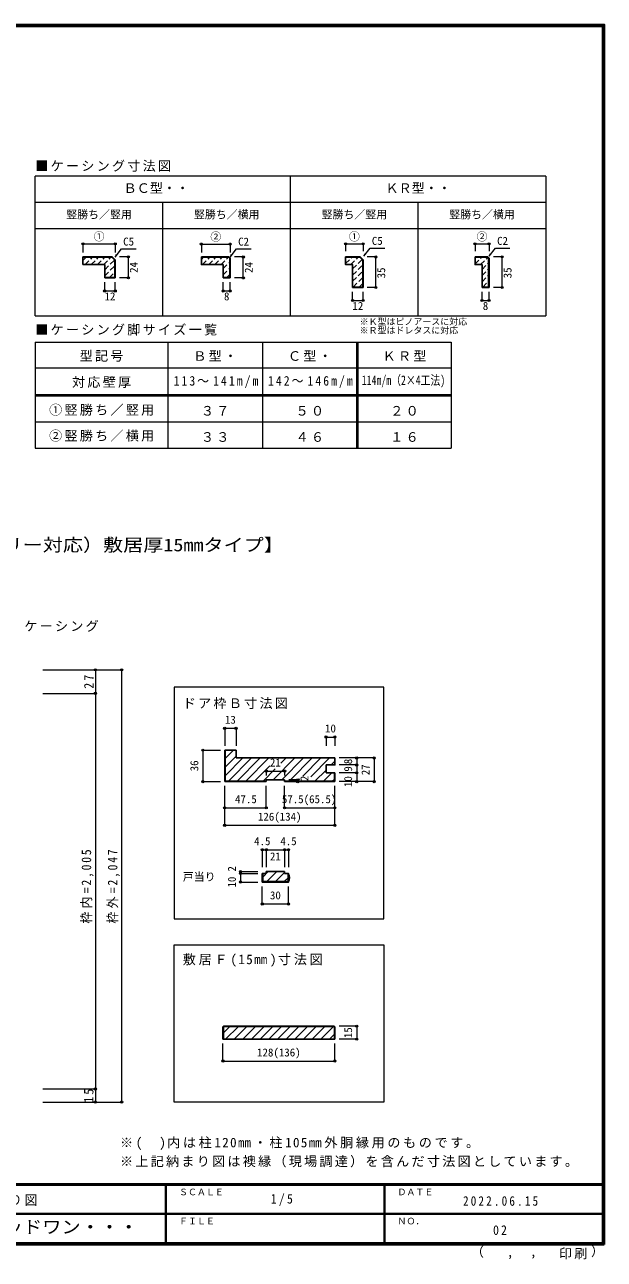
# Model space of a CAD drawing. Units: millimetres at full size, sheet at 1:5. Extents: x -981 to 969, y -733 to 681.
# Drawn here: x 305 to 969, y -733 to 681 of the extents above; entities that cross this region are included whole.
import ezdxf
from ezdxf.enums import TextEntityAlignment as Align

# ---------------------------------------------------------------- set-up
doc = ezdxf.new("R2010")
doc.units = ezdxf.units.MM
doc.header["$LTSCALE"] = 5
doc.header["$PDMODE"] = 32
doc.header["$PDSIZE"] = 2.5
doc.linetypes.add('DASHED1', pattern=[1.8, 1.2, -0.6])
for name, color, linetype, lineweight in [('0-4_枠', 3, 'Continuous', 25), ('0-5_ケーシング', 3, 'Continuous', 25), ('0-6_扉', 6, 'Continuous', 40), ('0-A_文字', 7, 'Continuous', 18), ('0-B_寸法', 7, 'Continuous', 9), ('0-C_ハッチ', 4, 'Continuous', 9), ('F-0_補助線', 6, 'Continuous', 40), ('F-1_枠', 6, 'Continuous', 40)]:
    doc.layers.add(name, color=color, linetype=linetype, lineweight=lineweight)
doc.layers.add('F-A_文字', color=7, linetype='Continuous')
doc.styles.add('ＭＳ ゴシック', font='')
doc.styles.get('ＭＳ ゴシック').set_extended_font_data('MS Gothic')

msp = doc.modelspace()

# ---------------------------------------------------------------- linework, layer by layer
at = {"layer": '0-4_枠'}
for p, q in [((534.303, -149.919), (534.303, -185.919)), ((547.303, -149.919), (534.303, -149.919)), ((534.803, -149.919), (534.803, -185.419)), ((547.303, -158.919), (660.303, -158.919)), ((650.303, -175.919), (650.303, -166.919)), ((650.303, -175.919), (660.303, -175.919)), ((659.803, -175.919), (659.803, -185.419)), ((660.303, -175.919), (660.303, -185.919)), ((534.303, -185.919), (581.803, -185.919)), ((534.803, -185.419), (581.803, -185.419)), ((581.803, -183.919), (602.803, -183.919)), ((581.803, -183.919), (581.803, -185.919)), ((602.803, -183.919), (602.803, -185.919)), ((659.803, -185.419), (602.803, -185.419)), ((660.303, -185.919), (602.803, -185.919)), ((577.303, -291), (577.303, -301)), ((577.303, -291), (581.803, -291)), ((577.803, -291), (577.803, -300.5)), ((581.803, -289), (581.803, -291)), ((581.803, -289), (602.803, -289)), ((602.803, -289), (602.803, -291)), ((602.803, -291), (607.303, -291)), ((606.803, -291), (606.803, -300.5)), ((607.303, -291), (607.303, -301)), ((577.303, -301), (607.303, -301)), ((577.803, -300.5), (606.803, -300.5)), ((532.303, -466.919), (533.303, -465.919)), ((659.303, -465.919), (533.303, -465.919)), ((533.51, -466.419), (659.096, -466.419)), ((659.096, -466.419), (659.803, -467.126)), ((659.303, -465.919), (660.303, -466.919)), ((532.303, -466.919), (532.303, -480.919)), ((659.803, -480.919), (659.803, -467.126)), ((660.303, -466.919), (660.303, -480.919)), ((532.303, -480.919), (660.303, -480.919))]:
    msp.add_line(p, q, dxfattribs=at)
for points in [[(547.303, -149.919), (547.303, -151.508), (547.303, -158.919)], [(650.303, -166.919), (660.303, -166.919), (660.303, -158.919)], [(532.803, -480.919), (532.803, -467.126), (533.51, -466.419)]]:
    msp.add_lwpolyline(points, dxfattribs=at)
at = {"layer": '0-4_枠', "color": 7, "lineweight": 18}
msp.add_arc((600.73, -296), 8.258, 322.73761, 37.26239, dxfattribs=at)
at = {"layer": '0-5_ケーシング'}
for p, q in [((372.009, 414.863), (372.009, 406.063)), ((372.009, 414.863), (405.473, 414.863)), ((372.009, 414.363), (405.266, 414.363)), ((405.266, 414.363), (408.509, 411.121)), ((405.473, 414.863), (409.009, 411.328)), ((408.509, 391.363), (408.509, 411.121)), ((409.009, 390.863), (409.009, 411.328)), ((507.584, 414.863), (539.17, 414.863)), ((507.584, 414.363), (538.962, 414.363)), ((538.962, 414.363), (540.084, 413.242)), ((540.584, 413.449), (539.17, 414.863)), ((540.084, 391.363), (540.084, 413.242)), ((540.584, 413.449), (540.584, 390.863)), ((672.659, 414.863), (689.123, 414.863)), ((672.659, 414.363), (688.916, 414.363)), ((688.916, 414.363), (692.159, 411.121)), ((689.123, 414.863), (692.659, 411.328)), ((692.159, 380.363), (692.159, 411.121)), ((692.659, 379.863), (692.659, 411.328)), ((820.734, 414.863), (835.32, 414.863)), ((820.734, 414.363), (835.112, 414.363)), ((835.112, 414.363), (836.234, 413.242)), ((836.734, 413.449), (835.32, 414.863)), ((836.234, 380.363), (836.234, 413.242)), ((836.734, 413.449), (836.734, 379.863)), ((397.009, 406.063), (397.009, 390.863)), ((532.584, 406.063), (532.584, 390.863)), ((828.734, 406.063), (828.734, 379.863)), ((408.509, 391.363), (397.009, 391.363)), ((409.009, 390.863), (397.009, 390.863)), ((540.084, 391.363), (532.584, 391.363)), ((532.584, 390.863), (540.584, 390.863)), ((680.659, 380.363), (692.159, 380.363)), ((680.659, 379.863), (692.659, 379.863)), ((836.234, 380.363), (828.734, 380.363)), ((836.734, 379.863), (828.734, 379.863))]:
    msp.add_line(p, q, dxfattribs=at)
for points in [[(507.584, 414.863), (507.584, 406.063), (532.584, 406.063)], [(672.659, 414.863), (672.659, 406.063), (680.659, 406.063), (680.659, 379.863)], [(820.734, 414.863), (820.734, 406.063), (828.734, 406.063)], [(372.009, 406.063), (373.058, 406.063), (397.009, 406.063)]]:
    msp.add_lwpolyline(points, dxfattribs=at)
at = {"layer": '0-6_扉', "color": 3, "lineweight": 25}
msp.add_line((660.303, -158.919), (547.303, -158.919), dxfattribs=at)
at = {"layer": '0-A_文字'}
for p, q in [((317.471, 347.321), (317.471, 507.321)), ((901.771, 507.321), (317.471, 507.321)), ((609.621, 347.321), (609.621, 507.321)), ((901.771, 507.321), (901.771, 347.321)), ((901.771, 477.321), (317.471, 477.321)), ((463.546, 347.321), (463.546, 477.321)), ((755.696, 347.321), (755.696, 477.321)), ((317.471, 447.321), (901.771, 447.321)), ((317.471, 347.321), (901.771, 347.321)), ((317.471, 317.321), (317.471, 195.821)), ((317.471, 317.321), (793.438, 317.321)), ((469.138, 317.321), (469.138, 195.821)), ((577.471, 317.321), (577.471, 195.821)), ((685.105, 317.321), (685.105, 195.821)), ((686.505, 317.321), (686.505, 195.821)), ((793.438, 317.321), (793.438, 195.821)), ((793.438, 287.321), (317.471, 287.321)), ((317.471, 257.321), (793.438, 257.321)), ((317.471, 255.821), (793.438, 255.821)), ((317.471, 225.821), (793.438, 225.821)), ((317.471, 195.821), (793.438, 195.821)), ((476.303, -77.919), (476.303, -342.919)), ((716.303, -77.919), (476.303, -77.919)), ((716.303, -342.919), (716.303, -77.919)), ((476.303, -342.919), (716.303, -342.919)), ((476.303, -552.919), (476.303, -372.919)), ((476.303, -372.919), (716.303, -372.919)), ((716.303, -372.919), (716.303, -552.919)), ((716.303, -552.919), (476.303, -552.919))]:
    msp.add_line(p, q, dxfattribs=at)
at = {"layer": '0-B_寸法', "color": 4}
for p, q in [((372.009, 429.863), (409.009, 429.863)), ((372.009, 429.863), (372.009, 419.863)), ((409.009, 429.863), (409.009, 419.863)), ((507.584, 429.497), (540.584, 429.497)), ((507.584, 429.497), (507.584, 419.863)), ((540.584, 429.497), (540.584, 419.863)), ((672.659, 429.786), (692.659, 429.786)), ((672.659, 429.786), (672.659, 421.453)), ((692.659, 429.786), (692.659, 421.453)), ((693.53, 415.502), (700.687, 424.86)), ((700.687, 424.86), (717.339, 424.86)), ((820.734, 429.779), (836.734, 429.779)), ((820.734, 429.779), (820.734, 421.446)), ((836.734, 429.779), (836.734, 421.446)), ((836.927, 415.495), (844.084, 424.853)), ((844.084, 424.853), (860.736, 424.853)), ((424.009, 414.863), (414.009, 414.863)), ((424.009, 390.863), (424.009, 414.863)), ((555.584, 414.795), (545.584, 414.795)), ((555.584, 390.795), (555.584, 414.795)), ((694.769, 418.392), (693.53, 415.502)), ((707.159, 414.808), (697.159, 414.808)), ((707.159, 379.808), (707.159, 414.808)), ((838.166, 418.385), (836.927, 415.495)), ((851.734, 414.863), (841.734, 414.863)), ((851.734, 379.863), (851.734, 414.863)), ((397.009, 375.863), (397.009, 385.863)), ((409.009, 375.863), (409.009, 385.863)), ((424.009, 390.863), (414.009, 390.863)), ((532.584, 375.863), (532.584, 385.863)), ((540.584, 375.863), (540.584, 385.863)), ((555.584, 390.795), (545.584, 390.795)), ((397.009, 375.863), (409.009, 375.863)), ((532.584, 375.863), (540.584, 375.863)), ((692.659, 379.808), (680.659, 379.808)), ((680.659, 364.863), (680.659, 374.863)), ((692.659, 364.863), (692.659, 374.863)), ((707.159, 379.808), (697.159, 379.808)), ((828.734, 364.863), (828.734, 374.863)), ((836.734, 364.863), (836.734, 374.863)), ((851.734, 379.863), (841.734, 379.863)), ((680.659, 364.863), (692.659, 364.863)), ((828.734, 364.863), (836.734, 364.863)), ((326.303, -57.919), (416.303, -57.919)), ((386.303, -57.919), (386.303, -552.919)), ((416.303, -57.919), (416.303, -552.919)), ((326.303, -84.919), (386.303, -84.919)), ((534.303, -124.919), (534.303, -144.919)), ((534.303, -124.919), (547.303, -124.919)), ((547.303, -124.919), (547.303, -144.919)), ((650.303, -134.919), (660.303, -134.919)), ((650.303, -134.919), (650.303, -144.919)), ((660.303, -134.919), (660.303, -144.919)), ((509.303, -149.919), (529.303, -149.919)), ((509.303, -149.919), (509.303, -185.919)), ((685.303, -158.919), (665.303, -158.919)), ((685.303, -166.919), (665.303, -166.919)), ((705.303, -158.919), (685.303, -158.919)), ((685.303, -158.919), (685.303, -166.919)), ((685.303, -166.919), (685.303, -175.919)), ((705.303, -158.919), (705.303, -185.919)), ((581.803, -173.919), (581.803, -178.919)), ((581.803, -173.919), (602.803, -173.919)), ((602.803, -173.919), (602.803, -178.919)), ((685.303, -175.919), (665.303, -175.919)), ((685.303, -175.919), (685.303, -185.919)), ((509.303, -185.919), (529.303, -185.919)), ((534.303, -235.919), (534.303, -190.919)), ((581.803, -215.919), (581.803, -190.919)), ((602.803, -215.919), (602.803, -190.919)), ((617.803, -183.919), (607.803, -183.919)), ((617.803, -185.919), (607.803, -185.919)), ((617.803, -183.919), (617.803, -185.919)), ((660.303, -235.919), (660.303, -190.919)), ((685.303, -185.919), (665.303, -185.919)), ((705.303, -185.919), (685.303, -185.919)), ((534.303, -215.919), (581.803, -215.919)), ((602.803, -215.919), (660.303, -215.919)), ((534.303, -235.919), (660.303, -235.919)), ((577.303, -264), (577.303, -284)), ((577.303, -264), (581.803, -264)), ((581.803, -264), (602.803, -264)), ((581.803, -264), (581.803, -284)), ((602.803, -264), (607.303, -264)), ((602.803, -264), (602.803, -284)), ((607.303, -264), (607.303, -284)), ((552.303, -289), (572.303, -289)), ((552.303, -289), (552.303, -291)), ((552.303, -291), (552.303, -301)), ((552.303, -291), (572.303, -291)), ((552.303, -301), (572.303, -301)), ((577.303, -326), (577.303, -306)), ((607.303, -326), (607.303, -306)), ((577.303, -326), (607.303, -326)), ((685.303, -465.919), (665.303, -465.919)), ((685.303, -465.919), (685.303, -480.919)), ((532.303, -505.919), (532.303, -485.919)), ((660.303, -505.919), (660.303, -485.919)), ((685.303, -480.919), (665.303, -480.919)), ((532.303, -505.919), (660.303, -505.919)), ((326.303, -537.919), (386.303, -537.919)), ((326.303, -552.919), (416.303, -552.919))]:
    msp.add_line(p, q, dxfattribs=at)
for points in [[(410.225, 417.586), (408.986, 414.696), (416.142, 424.054), (432.795, 424.054)], [(541.8, 417.517), (540.561, 414.627), (547.717, 423.986), (564.37, 423.986)]]:
    msp.add_lwpolyline(points, dxfattribs=at)
at = {"layer": '0-B_寸法'}
for p in [(372.009, 429.863), (409.009, 429.863), (507.584, 429.497), (540.584, 429.497), (672.659, 429.786), (692.659, 429.786), (820.734, 429.779), (836.734, 429.779), (424.009, 414.863), (555.584, 414.795), (707.159, 414.808), (851.734, 414.863), (424.009, 390.863), (555.584, 390.795), (397.009, 375.863), (409.009, 375.863), (532.584, 375.863), (540.584, 375.863), (707.159, 379.808), (851.734, 379.863), (680.659, 364.863), (692.659, 364.863), (828.734, 364.863), (836.734, 364.863), (386.303, -57.919), (416.303, -57.919), (386.303, -84.919), (534.303, -124.919), (547.303, -124.919), (650.303, -134.919), (660.303, -134.919), (509.303, -149.919), (685.303, -158.919), (685.303, -166.919), (705.303, -158.919), (581.803, -173.919), (602.803, -173.919), (617.803, -183.919), (685.303, -175.919), (509.303, -185.919), (617.803, -185.919), (685.303, -185.919), (705.303, -185.919), (534.303, -215.919), (581.803, -215.919), (602.803, -215.919), (660.303, -215.919), (534.303, -235.919), (660.303, -235.919), (577.303, -264), (581.803, -264), (602.803, -264), (607.303, -264), (552.303, -289), (552.303, -291), (552.303, -301), (577.303, -326), (607.303, -326), (685.303, -465.919), (685.303, -480.919), (532.303, -505.919), (660.303, -505.919), (386.303, -537.919), (386.303, -552.919), (416.303, -552.919), (416.303, -552.919)]:
    msp.add_point(p, dxfattribs=at)
at = {"layer": '0-C_ハッチ', "linetype": 'DASHED1'}
for p, q in [((372.009, 410.562), (375.81, 414.363)), ((374.581, 406.063), (382.881, 414.363)), ((381.652, 406.063), (389.952, 414.363)), ((388.723, 406.063), (397.023, 414.363)), ((395.794, 406.063), (404.094, 414.363)), ((397.009, 400.207), (408.216, 411.414)), ((507.584, 411.787), (510.16, 414.363)), ((508.931, 406.063), (517.231, 414.363)), ((516.003, 406.063), (524.303, 414.363)), ((523.074, 406.063), (531.374, 414.363)), ((530.145, 406.063), (538.445, 414.363)), ((672.659, 414.227), (672.795, 414.363)), ((672.659, 407.156), (679.866, 414.363)), ((678.637, 406.063), (686.937, 414.363)), ((680.659, 401.014), (691.462, 411.817)), ((820.734, 413.81), (821.287, 414.363)), ((820.734, 406.739), (828.358, 414.363)), ((827.129, 406.063), (835.271, 414.205)), ((397.009, 393.136), (408.509, 404.636)), ((402.308, 391.363), (408.509, 397.565)), ((532.584, 401.431), (540.084, 408.931)), ((532.584, 394.36), (540.084, 401.86)), ((680.659, 393.943), (692.159, 405.443)), ((680.659, 386.872), (692.159, 398.372)), ((828.734, 400.597), (836.234, 408.097)), ((828.734, 393.525), (836.234, 401.025)), ((536.658, 391.363), (540.084, 394.789)), ((681.221, 380.363), (692.159, 391.301)), ((688.292, 380.363), (692.159, 384.23)), ((828.734, 386.454), (836.234, 393.954)), ((829.714, 380.363), (836.234, 386.883))]:
    msp.add_line(p, q, dxfattribs=at)
at = {"layer": '0-C_ハッチ'}
for p, q in [((534.803, -159.504), (544.387, -149.919)), ((534.803, -169.403), (547.303, -156.903)), ((534.803, -179.303), (555.186, -158.919)), ((538.586, -185.419), (565.086, -158.919)), ((548.485, -185.419), (574.985, -158.919)), ((558.385, -185.419), (584.885, -158.919)), ((568.284, -185.419), (585.802, -167.902)), ((589.583, -183.919), (614.583, -158.919)), ((598.59, -165.013), (604.684, -158.919)), ((599.483, -183.919), (624.483, -158.919)), ((609.382, -183.919), (634.382, -158.919)), ((623.634, -179.567), (644.282, -158.919)), ((654.181, -158.919), (632.757, -180.343)), ((656.081, -166.919), (660.303, -162.697)), ((578.184, -185.419), (592.184, -171.419)), ((617.782, -185.419), (620.363, -182.838)), ((637.581, -185.419), (650.303, -172.697)), ((647.48, -185.419), (656.98, -175.919)), ((657.38, -185.419), (659.803, -182.996)), ((631.581, -185.419), (631.625, -185.375)), ((577.803, -295.284), (584.087, -289)), ((582.487, -300.5), (593.987, -289)), ((592.386, -300.5), (602.803, -290.083)), ((602.286, -300.5), (606.803, -295.983)), ((532.803, -473.589), (539.973, -466.419)), ((535.372, -480.919), (549.872, -466.419)), ((545.272, -480.919), (559.772, -466.419)), ((555.171, -480.919), (569.671, -466.419)), ((565.071, -480.919), (579.571, -466.419)), ((574.97, -480.919), (589.47, -466.419)), ((584.87, -480.919), (599.37, -466.419)), ((594.769, -480.919), (609.269, -466.419)), ((604.669, -480.919), (619.169, -466.419)), ((614.568, -480.919), (629.068, -466.419)), ((624.468, -480.919), (638.968, -466.419)), ((634.367, -480.919), (648.867, -466.419)), ((644.267, -480.919), (658.767, -466.419)), ((654.166, -480.919), (659.803, -475.282))]:
    msp.add_line(p, q, dxfattribs=at)
at = {"layer": 'F-0_補助線'}
for p, q in [((-981.363, 679.891), (968.636, 679.891)), ((-981.363, 679.058), (968.636, 679.058)), ((966.97, 680.724), (966.97, -715.943)), ((967.803, 680.724), (967.803, -715.943))]:
    msp.add_line(p, q, dxfattribs=at)
msp.add_lwpolyline([(-981.363, 680.724), (968.636, 680.724), (968.636, -715.943)], dxfattribs=at)
at = {"layer": 'F-1_枠'}
for p, q in [((968.636, -646.776), (-981.363, -646.776)), ((968.636, -647.609), (-981.363, -647.609)), ((466.97, -647.609), (466.97, -714.276)), ((716.97, -647.609), (716.97, -714.276)), ((-6.364, -680.943), (966.97, -680.943)), ((968.636, -714.276), (-981.363, -714.276)), ((968.636, -715.109), (-981.363, -715.109)), ((968.636, -715.943), (-981.363, -715.943))]:
    msp.add_line(p, q, dxfattribs=at)

# ---------------------------------------------------------------- texts
at = {"layer": '0-A_文字', "style": 'ＭＳ ゴシック'}
for s, height, p in [('ＢＣ型・・', 11, (418.546, 484.821)), ('ＫＲ型・・', 11, (718.196, 484.821)), ('竪勝ち／竪用', 9.164, (353.009, 456.071)), ('竪勝ち／横用', 9.164, (499.084, 456.071)), ('竪勝ち／竪用', 9.164, (645.159, 456.071)), ('竪勝ち／横用', 9.164, (791.234, 456.071)), ('※Ｋ型はピノアースに対応', 7.331, (688.614, 334.821)), ('※Ｒ型はドレタスに対応', 7.331, (688.614, 324.821)), ('戸当り', 9.164, (486.303, -302.25))]:
    msp.add_text(s, height=height, dxfattribs=at).set_placement(p, align=Align.BOTTOM_LEFT)
for s, height, width, p in [('114m/m（2×4工法)', 11, 0.75, (691.096, 264.821)), ('【畳厚12mmご使用時（バリアフリー対応）敷居厚15mmタイプ】', 14.66, 1.15, (-41.697, 73.321))]:
    msp.add_text(s, height=height, dxfattribs=dict(at, width=width)).set_placement(p, align=Align.BOTTOM_LEFT)
at = {"layer": '0-A_文字', "char_height": 11, "attachment_point": 7, "style": 'ＭＳ ゴシック'}
for s, insert in [('\\T1.17;■ケーシング寸法図', (317.471, 512.321)), ('\\T1.17;■ケーシング脚サイズ一覧', (317.471, 324.821)), ('\\T1.17;型記号', (368.305, 294.821)), ('\\T1.17;Ｂ型・', (498.305, 295.189)), ('\\T1.17;Ｃ型・', (606.638, 295.189)), ('\\T1.17;ＫＲ型', (714.971, 295.189)), ('\\T1.17;対応壁厚', (359.555, 264.821)), ('\\T1.34;\\W0.9;113～141m/m', (475.805, 264.821)), ('\\T1.34;\\W0.9;142～146m/m', (583.788, 264.821)), ('\\T1.17;①竪勝ち／竪用', (333.305, 232.953)), ('\\T1.17;３７', (507.055, 232.953)), ('\\T1.17;５０', (615.388, 232.953)), ('\\T1.17;２０', (723.721, 232.953)), ('\\T1.17;②竪勝ち／横用', (333.305, 203.321)), ('\\T1.17;３３', (507.055, 202.953)), ('\\T1.17;４６', (615.388, 202.953)), ('\\T1.17;１６', (723.721, 202.953)), ('\\T1.17;ケーシング', (304.924, -14.413)), ('\\T1.17;ドア枠Ｂ寸法図', (486.303, -102.919)), ('\\T1.21;敷居Ｆ(15㎜)寸法図', (486.303, -397.919))]:
    msp.add_mtext(s, dxfattribs=dict(at, insert=insert))
at = {"layer": '0-B_寸法', "style": 'ＭＳ ゴシック'}
for s, p in [('①', (384.259, 430.863)), ('②', (517.834, 430.497)), ('①', (676.409, 430.786)), ('②', (822.484, 430.779)), ('C5', (418.069, 425.054)), ('C2', (549.644, 424.986)), ('C5', (702.614, 425.86)), ('C2', (846.011, 425.853)), ('12', (396.759, 362.363)), ('8', (533.438, 362.363)), ('12', (680.409, 351.363)), ('8', (829.609, 351.363)), ('13', (534.553, -122.419)), ('10', (649.053, -132.419)), ('21', (586.053, -171.419)), ('47.5', (546.042, -213.419)), ('57.5(65.5)', (599.678, -213.419)), ('126(134)', (572.303, -233.419)), ('4.5', (567.928, -261.5)), ('4.5', (597.928, -261.5)), ('21', (586.053, -279)), ('30', (586.053, -323.5)), ('128(136)', (571.303, -503.419))]:
    msp.add_text(s, height=9.164, dxfattribs=at).set_placement(p, align=Align.BOTTOM_LEFT)
for s, p in [('24', (437.509, 396.529)), ('24', (569.084, 396.461)), ('35', (720.659, 390.29)), ('35', (865.234, 390.345)), ('36', (506.803, -174.169)), ('8', (682.803, -166.044)), ('9', (682.803, -174.544)), ('27', (702.803, -178.669)), ('2', (632.803, -185.375)), ('10', (682.803, -192.169)), ('2', (549.803, -289)), ('10', (549.803, -307.25)), ('15', (682.803, -479.669))]:
    msp.add_text(s, height=9.164, rotation=90, dxfattribs=at).set_placement(p, align=Align.BOTTOM_LEFT)
at = {"layer": '0-B_寸法', "char_height": 11, "attachment_point": 7, "rotation": 90, "style": 'ＭＳ ゴシック'}
for s, insert in [('\\T1.36;\\W0.9;27', (384.303, -79.544)), ('\\T1.29;\\W0.9;枠内=2,005', (384.303, -348.544)), ('\\T1.29;\\W0.9;枠外=2,047', (414.303, -348.544)), ('\\T1.36;\\W0.9;15', (384.303, -553.544))]:
    msp.add_mtext(s, dxfattribs=dict(at, insert=insert))
at = {"layer": 'F-0_補助線', "color": 7, "insert": (76.826, -671.804), "char_height": 11, "attachment_point": 7, "style": 'ＭＳ ゴシック'}
msp.add_mtext('\\T1.17;大壁和風造作材\u3000建具納まり図', dxfattribs=at)
at = {"layer": 'F-A_文字', "style": 'ＭＳ ゴシック'}
for s, height, p in [('ＳＣＡＬＥ', 7.331, (481.97, -661.776)), ('ＤＡＴＥ', 7.331, (731.97, -661.776)), ('ＦＩＬＥ', 7.331, (481.97, -695.11)), ('ＮＯ．', 7.331, (731.97, -695.11)), ('（', 11, (815.975, -733.161)), ('）', 11, (953.37, -732.464)), (',', 11, (857.183, -733.161)), (',', 11, (883.669, -732.697))]:
    msp.add_text(s, height=height, dxfattribs=at).set_placement(p, align=Align.BOTTOM_LEFT)
at = {"layer": 'F-A_文字', "style": 'ＭＳ ゴシック', "width": 1.1}
msp.add_text('ウッドワン・・・', height=14.66, dxfattribs=at).set_placement((259.47, -707.61), align=Align.BOTTOM_LEFT)
at = {"layer": 'F-A_文字', "char_height": 11, "attachment_point": 7, "style": 'ＭＳ ゴシック'}
for s, insert in [('\\T1.2;※(\u3000)内は柱120㎜・柱105㎜外胴縁用のものです。', (414.47, -607.654)), ('\\T1.17;※上記納まり図は襖縁（現場調達）を含んだ寸法図としています。', (414.47, -627.654)), ('\\T1.38;\\W0.9;1/5', (586.97, -671.776)), ('\\T1.39;\\W0.85;2022.06.15', (806.97, -671.777)), ('\\T1.36;\\W0.9;02', (841.345, -705.11)), ('\\T1.17;印刷', (916.661, -732.929))]:
    msp.add_mtext(s, dxfattribs=dict(at, insert=insert))

doc.saveas('drawing.dxf')
